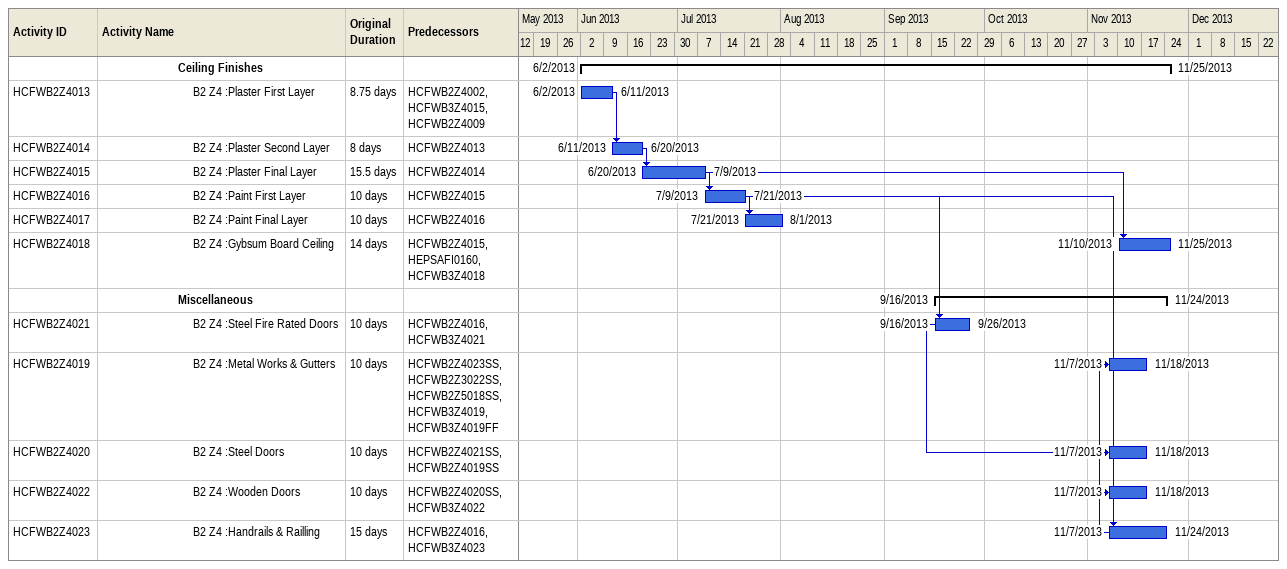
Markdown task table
| ID | Level | Task | Original duration | Start | Finish | Predecessors |
|---|---|---|---|---|---|---|
|  | 6 | **Ceiling Finishes** |  | 2013-06-02 | 2013-11-25 |  |
| HCFWB2Z4013 | 7 | B2 Z4 :Plaster First Layer | 8.75d | 2013-06-02 | 2013-06-11 | HCFWB2Z4002, HCFWB3Z4015, HCFWB2Z4009 |
| HCFWB2Z4014 | 7 | B2 Z4 :Plaster Second Layer | 8d | 2013-06-11 | 2013-06-20 | HCFWB2Z4013 |
| HCFWB2Z4015 | 7 | B2 Z4 :Plaster Final Layer | 15.5d | 2013-06-20 | 2013-07-09 | HCFWB2Z4014 |
| HCFWB2Z4016 | 7 | B2 Z4 :Paint First Layer | 10d | 2013-07-09 | 2013-07-21 | HCFWB2Z4015 |
| HCFWB2Z4017 | 7 | B2 Z4 :Paint Final Layer | 10d | 2013-07-21 | 2013-08-01 | HCFWB2Z4016 |
| HCFWB2Z4018 | 7 | B2 Z4 :Gybsum Board Ceiling | 14d | 2013-11-10 | 2013-11-25 | HCFWB2Z4015, HEPSAFI0160, HCFWB3Z4018 |
|  | 6 | **Miscellaneous** |  | 2013-09-16 | 2013-11-24 |  |
| HCFWB2Z4021 | 7 | B2 Z4 :Steel Fire Rated Doors | 10d | 2013-09-16 | 2013-09-26 | HCFWB2Z4016, HCFWB3Z4021 |
| HCFWB2Z4019 | 7 | B2 Z4 :Metal Works & Gutters | 10d | 2013-11-07 | 2013-11-18 | HCFWB2Z4023SS, HCFWB2Z3022SS, HCFWB2Z5018SS, HCFWB3Z4019, HCFWB3Z4019FF |
| HCFWB2Z4020 | 7 | B2 Z4 :Steel Doors | 10d | 2013-11-07 | 2013-11-18 | HCFWB2Z4021SS, HCFWB2Z4019SS |
| HCFWB2Z4022 | 7 | B2 Z4 :Wooden Doors | 10d | 2013-11-07 | 2013-11-18 | HCFWB2Z4020SS, HCFWB3Z4022 |
| HCFWB2Z4023 | 7 | B2 Z4 :Handrails & Railling | 15d | 2013-11-07 | 2013-11-24 | HCFWB2Z4016, HCFWB3Z4023 |
